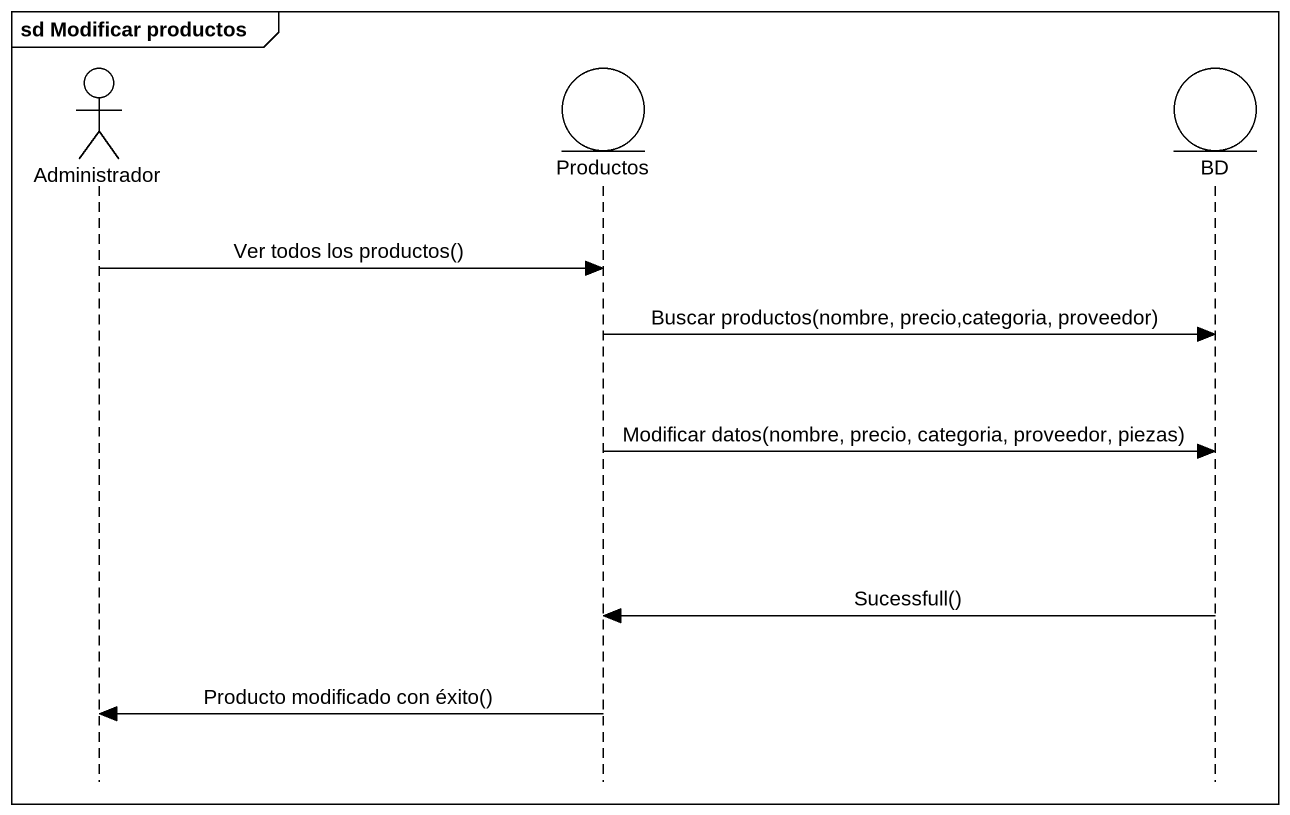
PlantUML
@startuml
mainframe sd Modificar productos
hide footbox
actor Administrador
entity Productos
entity BD

Administrador -> Productos : Ver todos los productos()
Productos -> BD : Buscar productos(nombre, precio,categoria, proveedor)
Productos -> BD : Modificar datos(nombre, precio, categoria, proveedor, piezas)
BD -> Productos : Sucessfull()
Productos -> Administrador : Producto modificado con éxito()
@enduml
